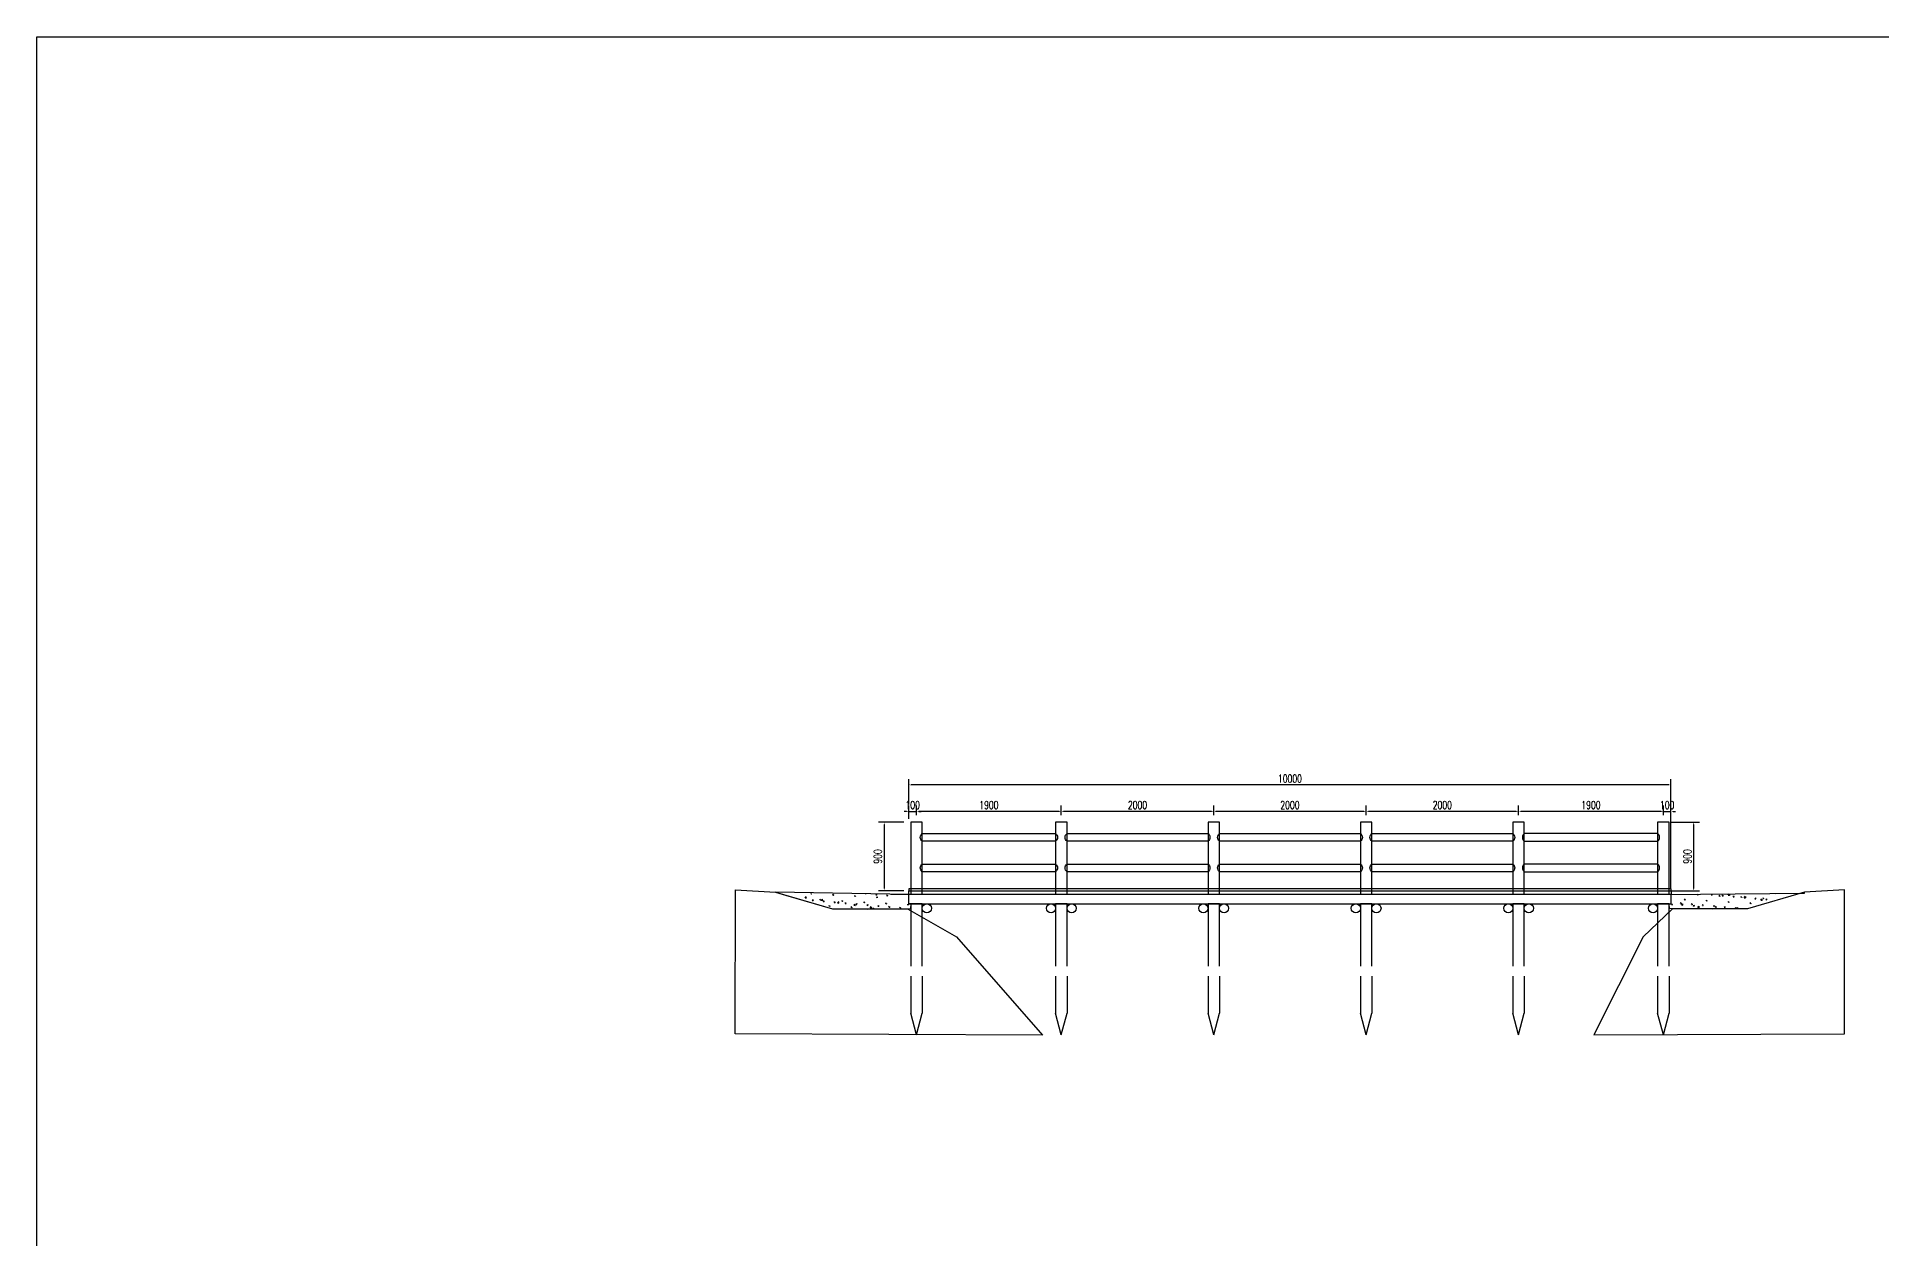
# Model space of a CAD drawing. Header units: millimetres. Extents: x -1442555 to 442606, y 1365385 to 2223627.
# Drawn here: x 361844 to 386043, y 1442015 to 1457778 of the extents above; entities that cross this region are included whole.
import ezdxf

# ---------------------------------------------------------------- set-up
doc = ezdxf.new("R2010")
doc.units = ezdxf.units.MM
doc.header["$LTSCALE"] = 10
doc.layers.get('0').update_dxf_attribs({"linetype": 'CONTINUOUS'})
doc.layers.get('DEFPOINTS').update_dxf_attribs({"linetype": 'CONTINUOUS'})
doc.layers.add('W-游步道中线', color=153, linetype='CONTINUOUS')
doc.layers.add('设计木栈道', color=1, linetype='CONTINUOUS')
doc.layers.add('碳化木', color=7, linetype='CONTINUOUS', true_color=0xc0b9a0)
doc.styles.add('STANDARD_T3', font='simplex.shx', dxfattribs={"width": 0.7, "bigfont": 'gbcbig.shx'})
doc.dimstyles.new('W&&30', dxfattribs={"dimtxt": 105, "dimasz": 30, "dimexe": 75, "dimexo": 90, "dimgap": 30, "dimtad": 1, "dimdec": 0, "dimzin": 0, "dimdsep": 46, "dimtxsty": 'STANDARD_T3', "dimcen": 0.09, "dimclrd": 1, "dimclre": 1, "dimclrt": 7, "dimazin": 2, "dimtfac": 1, "dimtdec": 0, "dimtix": 1, "dimtmove": 2, "dimatfit": 3, "dimfxl": 100, "dimtolj": 1, "dimtzin": 0, "dimarcsym": 0})

# ---------------------------------------------------------------- blocks, each defined once
blk = doc.blocks.new('*D576')
at = {"color": 1, "lineweight": -2, "transparency": 16777216}
for p, q in [((383276, 1447473), (383659, 1447473)), ((383584, 1446603), (383584, 1447443)), ((383251, 1446573), (383659, 1446573))]:
    blk.add_line(p, q, dxfattribs=at)
at = {"color": 1, "transparency": 16777216}
for points in [[(383579, 1447443), (383589, 1447443), (383584, 1447473)], [(383579, 1446603), (383589, 1446603), (383584, 1446573)]]:
    blk.add_solid(points, dxfattribs=at)
at = {"layer": 'DEFPOINTS', "color": 0, "transparency": 16777216}
for p in [(383186, 1447473), (383584, 1447473), (383161, 1446573)]:
    blk.add_point(p, dxfattribs=at)
at = {"color": 7, "transparency": 16777216, "insert": (383502, 1447023), "char_height": 105, "attachment_point": 5, "rotation": 90, "style": 'STANDARD_T3'}
blk.add_mtext('\\A1;900', dxfattribs=at)
blk = doc.blocks.new('*D577')
at = {"color": 1, "lineweight": -2, "transparency": 16777216}
for p, q in [((381286, 1447563), (381286, 1447690)), ((383156, 1447615), (381316, 1447615)), ((383186, 1447563), (383186, 1447690))]:
    blk.add_line(p, q, dxfattribs=at)
at = {"color": 1, "transparency": 16777216}
for points in [[(381316, 1447620), (381316, 1447610), (381286, 1447615)], [(383156, 1447620), (383156, 1447610), (383186, 1447615)]]:
    blk.add_solid(points, dxfattribs=at)
at = {"layer": 'DEFPOINTS', "color": 0, "transparency": 16777216}
for p in [(381286, 1447615), (381286, 1447473), (383186, 1447473)]:
    blk.add_point(p, dxfattribs=at)
at = {"color": 7, "transparency": 16777216, "insert": (382236, 1447698), "char_height": 105, "attachment_point": 5, "style": 'STANDARD_T3'}
blk.add_mtext('\\A1;1900', dxfattribs=at)
blk = doc.blocks.new('*D578')
at = {"color": 1, "lineweight": -2, "transparency": 16777216}
for p, q in [((379286, 1447563), (379286, 1447690)), ((381256, 1447615), (379316, 1447615)), ((381286, 1447563), (381286, 1447690))]:
    blk.add_line(p, q, dxfattribs=at)
at = {"color": 1, "transparency": 16777216}
for points in [[(379316, 1447620), (379316, 1447610), (379286, 1447615)], [(381256, 1447620), (381256, 1447610), (381286, 1447615)]]:
    blk.add_solid(points, dxfattribs=at)
at = {"layer": 'DEFPOINTS', "color": 0, "transparency": 16777216}
for p in [(379286, 1447615), (379286, 1447473), (381286, 1447473)]:
    blk.add_point(p, dxfattribs=at)
at = {"color": 7, "transparency": 16777216, "insert": (380286, 1447698), "char_height": 105, "attachment_point": 5, "style": 'STANDARD_T3'}
blk.add_mtext('\\A1;2000', dxfattribs=at)
blk = doc.blocks.new('*D579')
at = {"color": 1, "lineweight": -2, "transparency": 16777216}
for p, q in [((377286, 1447563), (377286, 1447690)), ((379256, 1447615), (377316, 1447615)), ((379286, 1447563), (379286, 1447690))]:
    blk.add_line(p, q, dxfattribs=at)
at = {"color": 1, "transparency": 16777216}
for points in [[(377316, 1447620), (377316, 1447610), (377286, 1447615)], [(379256, 1447620), (379256, 1447610), (379286, 1447615)]]:
    blk.add_solid(points, dxfattribs=at)
at = {"layer": 'DEFPOINTS', "color": 0, "transparency": 16777216}
for p in [(377286, 1447615), (377286, 1447473), (379286, 1447473)]:
    blk.add_point(p, dxfattribs=at)
at = {"color": 7, "transparency": 16777216, "insert": (378286, 1447698), "char_height": 105, "attachment_point": 5, "style": 'STANDARD_T3'}
blk.add_mtext('\\A1;2000', dxfattribs=at)
blk = doc.blocks.new('*D580')
at = {"color": 1, "lineweight": -2, "transparency": 16777216}
for p, q in [((375286, 1447563), (375286, 1447690)), ((377256, 1447615), (375316, 1447615)), ((377286, 1447563), (377286, 1447690))]:
    blk.add_line(p, q, dxfattribs=at)
at = {"color": 1, "transparency": 16777216}
for points in [[(375316, 1447620), (375316, 1447610), (375286, 1447615)], [(377256, 1447620), (377256, 1447610), (377286, 1447615)]]:
    blk.add_solid(points, dxfattribs=at)
at = {"layer": 'DEFPOINTS', "color": 0, "transparency": 16777216}
for p in [(375286, 1447615), (375286, 1447473), (377286, 1447473)]:
    blk.add_point(p, dxfattribs=at)
at = {"color": 7, "transparency": 16777216, "insert": (376286, 1447698), "char_height": 105, "attachment_point": 5, "style": 'STANDARD_T3'}
blk.add_mtext('\\A1;2000', dxfattribs=at)
blk = doc.blocks.new('*D581')
at = {"color": 1, "lineweight": -2, "transparency": 16777216}
for p, q in [((373386, 1447563), (373386, 1447690)), ((375256, 1447615), (373416, 1447615)), ((375286, 1447563), (375286, 1447690))]:
    blk.add_line(p, q, dxfattribs=at)
at = {"color": 1, "transparency": 16777216}
for points in [[(373416, 1447620), (373416, 1447610), (373386, 1447615)], [(375256, 1447620), (375256, 1447610), (375286, 1447615)]]:
    blk.add_solid(points, dxfattribs=at)
at = {"layer": 'DEFPOINTS', "color": 0, "transparency": 16777216}
for p in [(373386, 1447615), (373386, 1447473), (375286, 1447473)]:
    blk.add_point(p, dxfattribs=at)
at = {"color": 7, "transparency": 16777216, "insert": (374336, 1447698), "char_height": 105, "attachment_point": 5, "style": 'STANDARD_T3'}
blk.add_mtext('\\A1;1900', dxfattribs=at)
blk = doc.blocks.new('*D582')
at = {"color": 1, "lineweight": -2, "transparency": 16777216}
for p, q in [((373256, 1447615), (373226, 1447615)), ((373286, 1447515), (373286, 1447690)), ((373286, 1447615), (373386, 1447615)), ((373386, 1447563), (373386, 1447690)), ((373416, 1447615), (373446, 1447615))]:
    blk.add_line(p, q, dxfattribs=at)
at = {"color": 1, "transparency": 16777216}
for points in [[(373256, 1447620), (373256, 1447610), (373286, 1447615)], [(373416, 1447620), (373416, 1447610), (373386, 1447615)]]:
    blk.add_solid(points, dxfattribs=at)
at = {"layer": 'DEFPOINTS', "color": 0, "transparency": 16777216}
for p in [(373386, 1447615), (373386, 1447473), (373286, 1446598)]:
    blk.add_point(p, dxfattribs=at)
at = {"color": 7, "transparency": 16777216, "insert": (373336, 1447698), "char_height": 105, "attachment_point": 5, "style": 'STANDARD_T3'}
blk.add_mtext('\\A1;100', dxfattribs=at)
blk = doc.blocks.new('*D583')
at = {"color": 1, "lineweight": -2, "transparency": 16777216}
for p, q in [((373286, 1447705), (373286, 1448037)), ((383256, 1447962), (373316, 1447962)), ((383286, 1447563), (383286, 1448037))]:
    blk.add_line(p, q, dxfattribs=at)
at = {"color": 1, "transparency": 16777216}
for points in [[(373316, 1447967), (373316, 1447957), (373286, 1447962)], [(383256, 1447967), (383256, 1447957), (383286, 1447962)]]:
    blk.add_solid(points, dxfattribs=at)
at = {"layer": 'DEFPOINTS', "color": 0, "transparency": 16777216}
for p in [(373286, 1447962), (373286, 1447615), (383286, 1447473)]:
    blk.add_point(p, dxfattribs=at)
at = {"color": 7, "transparency": 16777216, "insert": (378286, 1448044), "char_height": 105, "attachment_point": 5, "style": 'STANDARD_T3'}
blk.add_mtext('\\A1;10000', dxfattribs=at)
blk = doc.blocks.new('*D584')
at = {"color": 1, "lineweight": -2, "transparency": 16777216}
for p, q in [((373221, 1447473), (372887, 1447473)), ((372962, 1447443), (372962, 1446603)), ((373221, 1446573), (372887, 1446573))]:
    blk.add_line(p, q, dxfattribs=at)
at = {"color": 1, "transparency": 16777216}
for points in [[(372957, 1447443), (372967, 1447443), (372962, 1447473)], [(372957, 1446603), (372967, 1446603), (372962, 1446573)]]:
    blk.add_solid(points, dxfattribs=at)
at = {"layer": 'DEFPOINTS', "color": 0, "transparency": 16777216}
for p in [(373311, 1447473), (372962, 1446573), (373311, 1446573)]:
    blk.add_point(p, dxfattribs=at)
at = {"color": 7, "transparency": 16777216, "insert": (372879, 1447023), "char_height": 105, "attachment_point": 5, "rotation": 90, "style": 'STANDARD_T3'}
blk.add_mtext('\\A1;900', dxfattribs=at)
blk = doc.blocks.new('*U585')
at = {"layer": 'W-游步道中线'}
blk.add_lwpolyline([(75, -475), (75, 475), (-75, 475), (-75, -475)], dxfattribs=at)
blk = doc.blocks.new('*U586')
at = {"color": 0, "linetype": 'ByBlock', "lineweight": -2, "transparency": 16777216}
for p in [(-6000, 0), (-4000, 0), (-2000, 0), (0, 0)]:
    blk.add_blockref('*U585', p, dxfattribs=at)
blk = doc.blocks.new('*D589')
at = {"color": 1, "lineweight": -2, "transparency": 16777216}
for p, q in [((383156, 1447615), (383126, 1447615)), ((383186, 1447563), (383186, 1447690)), ((383186, 1447615), (383286, 1447615)), ((383286, 1446612), (383286, 1447690)), ((383316, 1447615), (383346, 1447615))]:
    blk.add_line(p, q, dxfattribs=at)
at = {"color": 1, "transparency": 16777216}
for points in [[(383156, 1447620), (383156, 1447610), (383186, 1447615)], [(383316, 1447620), (383316, 1447610), (383286, 1447615)]]:
    blk.add_solid(points, dxfattribs=at)
at = {"layer": 'DEFPOINTS', "color": 0, "transparency": 16777216}
for p in [(383286, 1447615), (383186, 1447473), (383286, 1446522)]:
    blk.add_point(p, dxfattribs=at)
at = {"color": 7, "transparency": 16777216, "insert": (383236, 1447698), "char_height": 105, "attachment_point": 5, "style": 'STANDARD_T3'}
blk.add_mtext('\\A1;100', dxfattribs=at)

msp = doc.modelspace()

# ---------------------------------------------------------------- hatches: boundary and pattern name
h = msp.add_hatch()
h.set_pattern_fill('砂石碎砖', color=0, scale=20)
h.set_pattern_definition([(50, (-2967577.87, -1030952.37), (143.4520362, -12.5504267), [15, -165]), (355, (-2967577.87, -1030952.37), (-27.7502653, 150.4384266), [12, -132]), (100.4514, (-2967565.92, -1030953.41), (115.7018763, 137.8879084), [12.748038, -140.228422]), (46.1842, (-2967577.87, -1030912.37), (213.4482086, -33.103802), [22.5, -247.5]), (96.6356, (-2967560.09, -1030915.12), (186.93254, 194.823574), [19.122058, -210.3426]), (351.1842, (-2967577.87, -1030912.37), (186.932389, 194.82372), [18, -198]), (21, (-2967557.87, -1030922.37), (119.3814103, -80.5237778), [15, -165]), (326, (-2967557.87, -1030922.37), (48.6630675, 145.030008), [12, -132]), (71.4514, (-2967547.93, -1030929.08), (168.0445257, 64.5060993), [12.748038, -140.228422])])
h.paths.add_polyline_path([(372282.3, 1446336.4), (371773.5, 1446541.9), (373100.3, 1446526.7), (373090.3, 1446402.3), (373186, 1446403.5), (373315.2, 1446403.5), (373313, 1446339.7)])
h = msp.add_hatch()
h.set_pattern_fill('砂石碎砖', color=0, scale=20)
h.set_pattern_definition([(50, (-2966777.87, -1030952.37), (143.4520362, -12.5504267), [15, -165]), (355, (-2966777.87, -1030952.37), (-27.7502653, 150.4384266), [12, -132]), (100.4514, (-2966765.92, -1030953.41), (115.7018763, 137.8879084), [12.748038, -140.228422]), (46.1842, (-2966777.87, -1030912.37), (213.4482086, -33.103802), [22.5, -247.5]), (96.6356, (-2966760.09, -1030915.12), (186.93254, 194.823574), [19.122058, -210.3426]), (351.1842, (-2966777.87, -1030912.37), (186.932389, 194.82372), [18, -198]), (21, (-2966757.87, -1030922.37), (119.3814103, -80.5237778), [15, -165]), (326, (-2966757.87, -1030922.37), (48.6630675, 145.030008), [12, -132]), (71.4514, (-2966747.93, -1030929.08), (168.0445257, 64.5060993), [12.748038, -140.228422])])
h.paths.add_polyline_path([(384290.2, 1446336.4), (384998.4, 1446541.9), (383671.6, 1446526.7), (383286.3, 1446521.8), (383286.3, 1446405.1), (383262.9, 1446403.5), (383265.1, 1446339.7)])

# ---------------------------------------------------------------- linework, layer by layer
for points in [[(361844.4, 1457778.1), (409791.8, 1457778.1), (409791.8, 1426251.4), (361844.4, 1426251.4)], [(371010.3, 1446585.6), (371535.7, 1446553.1), (372282.3, 1446336.4), (372742.7, 1446333.5), (373267.5, 1446333.7), (373912.9, 1445967.1), (375037.6, 1444679.6), (371008.8, 1444695.5)], [(373315.2, 1446403.5), (373286, 1446403.5), (373286, 1446403.5), (373286, 1446523.5), (371535.7, 1446553.1), (371666.2, 1446515.2), (372282.3, 1446336.4), (373313, 1446339.7)], [(385562.3, 1446585.6), (385036.8, 1446553.1), (384290.2, 1446336.4), (383829.8, 1446333.5), (383305, 1446333.7), (382919.8, 1445967.1), (382275.6, 1444682.1), (385563.8, 1444695.5)], [(383262.9, 1446403.5), (383286.3, 1446405.1), (383286.3, 1446521.8), (383671.6, 1446526.7), (385037.1, 1446542.4), (385036.8, 1446553.1), (384290.2, 1446336.4), (383265.1, 1446339.7)]]:
    msp.add_lwpolyline(points, close=True)
at = {"layer": 'W-游步道中线'}
for p, q in [((373386.3, 1444681.6), (373311.3, 1444967)), ((373386.3, 1444681.6), (373461.3, 1444967)), ((375286.3, 1444681.6), (375211.3, 1444967)), ((375286.3, 1444681.6), (375361.3, 1444967)), ((377286.3, 1444681.6), (377211.3, 1444967)), ((377286.3, 1444681.6), (377361.3, 1444967)), ((379286.3, 1444681.6), (379211.3, 1444967)), ((379286.3, 1444681.6), (379361.3, 1444967)), ((381286.3, 1444681.6), (381211.3, 1444967)), ((381286.3, 1444681.6), (381361.3, 1444967)), ((383186.3, 1444681.6), (383111.3, 1444967)), ((383186.3, 1444681.6), (383261.3, 1444967))]:
    msp.add_line(p, q, dxfattribs=at)
for points in [[(373461, 1446523.5), (373461, 1447473.5), (373311, 1447473.5), (373311, 1446523.5)], [(383261, 1446523.5), (383261, 1447473.5), (383111, 1447473.5), (383111, 1446523.5)], [(373461.3, 1445582.3), (373461.3, 1446403.5), (373311.3, 1446403.5), (373311.3, 1445582.3)], [(375361.3, 1445582.3), (375361.3, 1446403.5), (375211.3, 1446403.5), (375211.3, 1445582.3)], [(377361.3, 1445582.3), (377361.3, 1446403.5), (377211.3, 1446403.5), (377211.3, 1445582.3)], [(379361.3, 1445582.3), (379361.3, 1446403.5), (379211.3, 1446403.5), (379211.3, 1445582.3)], [(381361.3, 1445582.3), (381361.3, 1446403.5), (381211.3, 1446403.5), (381211.3, 1445582.3)], [(383261.3, 1445582.3), (383261.3, 1446403.5), (383111.3, 1446403.5), (383111.3, 1445582.3)], [(373311.3, 1445453.1), (373311.3, 1444967)], [(373461.3, 1445453.1), (373461.3, 1444967)], [(375211.3, 1445453.1), (375211.3, 1444967)], [(375361.3, 1445453.1), (375361.3, 1444967)], [(377211.3, 1445453.1), (377211.3, 1444967)], [(377361.3, 1445453.1), (377361.3, 1444967)], [(379211.3, 1445453.1), (379211.3, 1444967)], [(379361.3, 1445453.1), (379361.3, 1444967)], [(381211.3, 1445453.1), (381211.3, 1444967)], [(381361.3, 1445453.1), (381361.3, 1444967)], [(383111.3, 1445453.1), (383111.3, 1444967)], [(383261.3, 1445453.1), (383261.3, 1444967)]]:
    msp.add_lwpolyline(points, dxfattribs=at)
at = {"layer": '碳化木'}
msp.add_lwpolyline([(373286, 1446525.2), (373286.6, 1446573.5), (383286.3, 1446573.5), (383286.3, 1446523.5), (373051, 1446525.2)], dxfattribs=at)
at = {"layer": '设计木栈道', "color": 30}
for points in [[(375211.3, 1447223.5), (373461, 1447223.5, -0.5), (373461, 1447323.5), (375211.3, 1447323.5, -0.5)], [(377211.3, 1447223.4), (375361.3, 1447223.4, -0.5), (375361.3, 1447323.4), (377211.3, 1447323.4, -0.5)], [(379211.3, 1447223.4), (377361.3, 1447223.4, -0.5), (377361.3, 1447323.4), (379211.3, 1447323.4, -0.5)], [(381211.3, 1447223.4), (379361.3, 1447223.4, -0.5), (379361.3, 1447323.4), (381211.3, 1447323.4, -0.5)], [(381361.3, 1447223.5), (383111.6, 1447223.5, 0.5), (383111.6, 1447323.5), (381361.3, 1447323.5, 0.5)], [(375211.3, 1446823.5), (373461, 1446823.5, -0.5), (373461, 1446923.5), (375211.3, 1446923.5, -0.5)], [(377211.3, 1446823.4), (375361.3, 1446823.4, -0.5), (375361.3, 1446923.4), (377211.3, 1446923.4, -0.5)], [(379211.3, 1446823.4), (377361.3, 1446823.4, -0.5), (377361.3, 1446923.4), (379211.3, 1446923.4, -0.5)], [(381211.3, 1446823.4), (379361.3, 1446823.4, -0.5), (379361.3, 1446923.4), (381211.3, 1446923.4, -0.5)], [(381361.3, 1446823.5), (383111.6, 1446823.5, 0.5), (383111.6, 1446923.5), (381361.3, 1446923.5, 0.5)]]:
    msp.add_lwpolyline(points, format="xyb", close=True, dxfattribs=at)
msp.add_lwpolyline([(373286, 1446403.5), (381286.3, 1446403.5), (383286.3, 1446403.5), (383286.3, 1446523.5), (381286.3, 1446523.5), (381286.3, 1446523.5), (373285.9, 1446522.2)], dxfattribs=at)
msp.add_lwpolyline([(373286.3, 1446573.5), (383286.3, 1446573.5), (383286.3, 1446598.1), (373286.3, 1446598.1)], close=True, dxfattribs=at)
for centre in [(373521.3, 1446343.5), (375151.3, 1446343.5), (375421.3, 1446343.5), (377151.1, 1446343.5), (377421.1, 1446343.5), (379151.3, 1446343.5), (379421.3, 1446343.5), (381151.3, 1446343.5), (381421.3, 1446343.5), (383051.3, 1446343.5)]:
    msp.add_circle(centre, 60, dxfattribs=at)

# ---------------------------------------------------------------- block references
msp.add_blockref('*U586', (381286.3, 1446998.4))

# ---------------------------------------------------------------- dimensions: what is measured, and where the dimension line sits
for base, p1, p2, picture, middle in [((373286.3, 1447961.7), (383286.3, 1447473.5), (373286.3, 1447615.2), '*D583', (378286.3, 1448044.2)), ((373386, 1447615.2), (375286.3, 1447473.4), (373386, 1447473.5), '*D581', (374336.1, 1447697.7)), ((375286.3, 1447615.2), (377286.3, 1447473.4), (375286.3, 1447473.4), '*D580', (376286.3, 1447697.7)), ((377286.3, 1447615.2), (379286.3, 1447473.4), (377286.3, 1447473.4), '*D579', (378286.3, 1447697.7)), ((379286.3, 1447615.2), (381286.3, 1447473.4), (379286.3, 1447473.4), '*D578', (380286.3, 1447697.7)), ((381286.3, 1447615.2), (383186, 1447473.5), (381286.3, 1447473.4), '*D577', (382236.1, 1447697.7)), ((383286.3, 1447615.2), (383186, 1447473.5), (383286.3, 1446521.8), '*D589', (383236.1, 1447697.7))]:
    dim = msp.add_linear_dim(base=base, p1=p1, p2=p2, dimstyle='W&&30')
    dim.commit()
    dim.dimension.update_dxf_attribs({"geometry": picture, "text_midpoint": middle})
dim = msp.add_linear_dim(base=(373386, 1447615.2), p1=(373286.3, 1446598.1), p2=(373386, 1447473.5), dimstyle='W&&30', override={"dimfxlon": 1})
dim.commit()
dim.dimension.update_dxf_attribs({"geometry": '*D582', "text_midpoint": (373336.1, 1447697.7)})
for base, p1, p2, picture, middle in [((372961.9, 1446573.5), (373311, 1447473.5), (373311, 1446573.5), '*D584', (372879.4, 1447023.5)), ((383584.4, 1447473.5), (383161, 1446573.5), (383186, 1447473.5), '*D576', (383501.9, 1447023.5))]:
    dim = msp.add_linear_dim(base=base, p1=p1, p2=p2, angle=90, dimstyle='W&&30')
    dim.commit()
    dim.dimension.update_dxf_attribs({"geometry": picture, "text_midpoint": middle})

doc.saveas('drawing.dxf')
